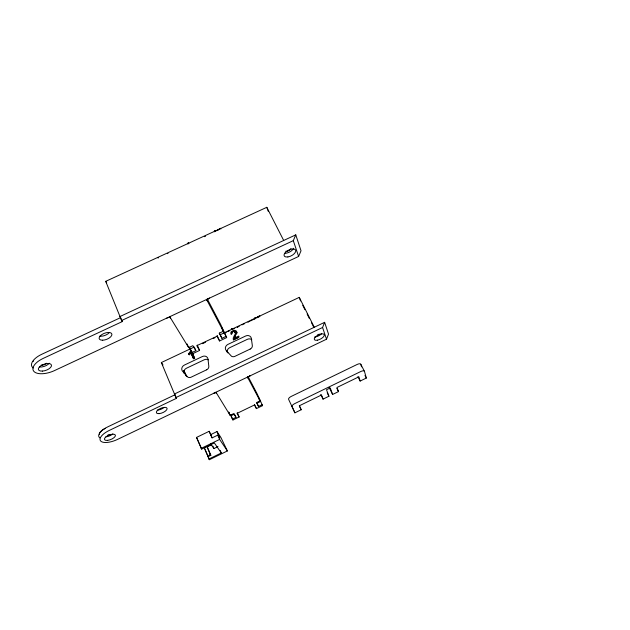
<?xml version="1.0" encoding="UTF-8"?>
<svg xmlns="http://www.w3.org/2000/svg" width="630" height="630" viewBox="0 0 630 630"><rect width="100%" height="100%" fill="white"/><g stroke="black" fill="none" stroke-linecap="round" stroke-linejoin="round"><path stroke-width="0.94" d="M233.722 340.129L236.085 333.616L235.029 331.419L233.832 331.104L232.478 331.75A1.662 1.465 -27.4 0 0 231.958 332.971L232.131 333.68L230.982 334.097L230.816 333.01A2.536 2.236 -27.4 0 1 231.36 331.593L233.982 330.151L236.242 330.97A2.89 2.544 -27.4 0 1 236.699 332.396L234.391 338.113L234.966 339.224L238.384 337.609M256.93 317.851L257.205 317.378M191.055 350.264L188.661 353.769L189.063 354.698L190.725 352.509L193.678 358.864M190.355 350.595L191.024 351.69L190.52 353.186M326.521 339.208L328.529 334.128L324.631 322.324L174.478 393.986L176.502 398.302L109.289 430.416A14.238 5.78 -22.1 0 0 100.666 441.024A14.238 5.78 -22.1 0 0 117.526 439.417L326.521 339.208L322.568 327.49L324.631 322.324M119.991 316.536L122.338 321.56L43.312 358.344A16.742 7.796 -19.8 0 0 33.933 371.448A16.742 7.796 -19.8 0 0 54.519 370.582L298.62 256.449L301.022 250.772L295.769 234.856L119.984 316.52M298.62 256.449L293.296 240.652L295.769 234.856M216.61 230.777L220.516 228.265L220.87 229.005M191.087 354.147L191.394 353.603M247.984 322.332L248.448 321.828M256.15 317.898L259.529 315.772L259.843 316.433L258.347 317.142M190 354.029L189.331 354.855L188.661 353.769M202.545 343.681L203.128 343.208M205.089 342.5L205.6 342.051M243.708 324.245L244.227 323.796M250.606 320.985L251.134 320.528M210.444 434.747L216.988 431.574L220.823 437.338L227.383 450.946L209.412 459.703L204.396 448.269L206.057 446.473M206.963 446.717L210.168 454.301L207.931 456.695L210.861 455.269L207.309 446.859L211.585 444.78M217.846 230.178L218.303 229.832M232.793 331.971L231.934 332.719A2.528 2.229 -27.5 0 0 231.391 334.136M213.263 338.609L213.822 338.216M257.607 317.087L258.221 316.772M248.677 321.678L249.7 321.292M214.153 338.011L214.964 337.633M167.596 253.654L168.013 253.441M254.552 318.914L255.008 318.701M323.072 399.113L328.931 396.238L326.505 389.726L330.238 387.938L332.616 394.467L338.475 391.616L337.018 387.45L358.887 376.819L360.147 381.063L366.337 378.055L364.439 371.322L360.801 364.282A3.67 1.433 -27.6 0 0 357.1 364.479L291.336 396.364A3.725 1.449 -26.1 0 0 288.595 399.31L294.911 412.823L301.203 409.76L299.407 405.736L321.481 395.01L323.072 399.113L320.764 394.396M208.916 459.018L221.295 452.986L220.216 450.458M216.988 431.574L219.815 438.149L217.791 435.125L212.026 437.913L209.199 431.29L196.536 437.417L201.663 449.111L214.365 442.945L221.295 452.986M201.135 448.395L219.634 439.417L227.383 450.946M210.538 443.733L213.924 448.56L217.988 446.583M215.972 392.214L230.115 415.335L233.722 413.595L235.99 417.359L232.415 419.092L230.966 415.792L234.533 414.067M258.536 406.452L257.048 403.184L260.592 401.475L258.544 397.585L260.048 400.869L256.465 402.601L258.536 406.452L262.088 404.736L262.568 405.649L256.426 408.618L254.441 404.972L237.006 413.406L239.132 416.989L232.958 419.974L232.415 419.092M247.511 377.094L250.023 375.889A2.78 1.158 -25.2 0 0 248.047 378.126L247.511 377.094L260.048 400.869M175.014 394.75L107.911 426.786A14.214 5.812 -22 0 0 99.879 437.881M190.725 348.673L161.359 362.549L175.959 397.538L322.568 327.49M169.754 316.701L188.693 347.65L192.867 345.673L195.875 350.674L191.74 352.635L188.614 346.453M226.044 336.396L221.681 327.632L223.343 331.278L219.201 333.238L221.941 338.341L226.044 336.396L226.674 337.601L219.586 340.964L216.956 336.136M232.108 328.584L231.352 328.939L231.659 329.608L232.415 329.254L232.108 328.584L232.549 329.459M255.095 317.851L254.402 318.615L255.095 317.851L255.41 318.512M217.413 336.058L196.78 345.673L199.6 350.422L192.457 353.8L191.74 352.635M223.642 333.113L299.266 297.368L314.291 327.253M190.142 348.957L194.268 347.012M219.382 333.002L220.295 334.711L224.39 332.774M226.17 332.372L225.571 333.026M252.748 319.812L253.504 319.449M191.024 351.69L191.717 351.359M234.391 338.113L238.675 336.081L239.101 336.995L233.32 339.735C232.25 336.774 236.778 334.207 235.029 331.419M206.577 299.486L209.507 298.116A3.229 1.551 -24.3 0 0 207.302 300.872L206.577 299.486L223.343 331.278M120.724 317.575L41.848 354.241A16.703 7.836 -19.8 0 0 33.256 368.038M283.689 240.447L266.797 207.309L105.706 281.342L121.614 320.528L293.296 240.652M214.562 231.556L214.342 231.076L215.342 230.619L215.688 231.352L215.232 231.564M204.608 236.691L205.49 236.289M228.934 331.002L229.375 330.813A1.984 0.898 -24.8 0 1 229.785 330.679M251.496 320.331L252.165 320.103M203.395 343.066L204.561 342.767M242.046 324.796L242.794 324.552M233.368 331.656L235.108 331.254L236.809 332.097A2.882 2.544 -27.4 0 1 237.219 332.994M158.036 258.009L158.445 257.851M234.407 332.231L235.951 333.01M196.536 437.417L201.663 449.111M204.396 448.269L204.9 448.969M210.168 454.301L210.861 455.269M121.614 320.528L122.338 321.56M175.959 397.538L176.502 398.302M105.706 281.342L106.69 282.783M161.359 362.549L163.005 364.943M209.199 431.29L212.184 437.826M229.58 413.524L228.659 412.012L230.115 415.335M207.514 299.392L220.657 324.403L226.674 337.601M248.118 376.63L257.119 393.758L262.568 405.649M364.983 375.441L366.337 378.055M357.911 376.701L360.147 381.063M234.494 331.144L235.061 332.278M302.746 305.298L304.944 309.669M307.141 314.047L309.338 318.426M311.535 322.796L313.74 327.175M336.822 388.293L338.475 391.616M329.128 387.418L332.616 394.467M327.19 392.71L328.931 396.238M299.313 405.799L301.203 409.76M214.342 231.076L214.688 231.816M254.236 318.252L254.717 319.276M294.911 412.823L292.005 406.531A3.741 1.433 -26.2 0 1 294.769 403.594L360.738 371.543A3.678 1.41 -27.6 0 1 364.439 371.322M215.342 230.619L215.562 231.1M254.489 404.365L256.426 408.618M220.295 334.711L221.941 338.341M227.06 351.123L227.863 352.91M217.192 335.664L219.586 340.964M237.234 412.705L239.132 416.989M234.895 414.894L235.99 417.359M230.69 414.823L232.958 419.974M197.261 345.09L199.6 350.422M194.591 347.744L195.875 350.674M192.103 352.233L194.764 358.352M191.433 351.138L194.481 358.147L193.394 358.659L190.725 352.509M189.748 347.563L192.457 353.8M187.086 343.948L188.693 347.65M217.791 435.125L219.634 439.417M186.787 376.638L183.842 370.566L186.165 375.992M212.885 446.111L213.924 448.56M205.278 449.867L209.412 459.703M266.797 207.309L268.23 211.294M299.266 297.368L300.541 300.919M360.801 364.282L361.525 366.833M166.793 318.087A3.268 1.559 -23.1 0 1 170.572 318.048M293.643 248.259A6.402 3.166 -26.8 0 1 284.673 253.323M290.942 248.377A3.205 1.583 -26.8 0 1 290.784 248.882M290.43 249.401A3.205 1.583 -26.8 0 1 285.768 251.213M49.305 363.211A6.891 3.221 -19.7 0 1 39.596 367.022M46.4 363.234A3.449 1.614 -19.7 0 1 41.147 365.077M33.099 361.502A10.324 4.851 -19.6 0 1 33.689 360.604M109.368 332.608A6.765 3.244 -21.2 0 1 99.753 336.152M213.436 393.435A2.811 1.158 -24.4 0 1 216.578 393.214M251.795 339.735A4.189 3.725 -27.1 0 0 247.346 339.326L229.666 347.721A4.213 3.725 -28.9 0 0 227.241 352.461M208.302 359.856A4.245 3.733 -31.4 0 0 204.301 359.761L186.441 368.243A4.268 3.741 -33 0 0 183.913 373.055M239.211 326.332A1.977 0.898 -25 0 0 238.408 326.537L237.549 326.946A1.961 0.89 -25 0 0 237.187 327.183M237.62 327.316A1.126 0.512 -25 0 1 237.849 327.159M234.368 328.521A1.945 0.882 -24.9 0 1 234.738 328.458M233.029 329.104A2.26 1.024 -24.9 0 1 233.596 328.789M227.847 331.703A1.961 0.89 -24.8 0 1 228.509 331.223M321.67 333.624A5.52 2.355 -27 0 1 314.654 336.979M319.19 334.097A2.764 1.173 -27 0 1 318.63 334.498M318 334.845A2.764 1.173 -27 0 1 317.347 335.113M112.849 433.897A5.867 2.394 -21.9 0 1 105.84 436.803M109.699 434.495A2.929 1.197 -21.9 0 1 108.872 434.865M108.439 435.015A2.929 1.197 -21.9 0 1 107.596 435.212M99.445 434.401A8.788 3.599 -21.9 0 1 105.493 428.298M164.194 407.39A5.772 2.402 -23.1 0 1 157.248 410.122M206.624 369.81L191.118 377.189A3.575 3.142 -33.1 0 1 187.709 377.047L182.346 370.975A4.292 3.756 -32.8 0 1 184.393 365.061L202.38 356.525A4.268 3.756 -31.2 0 1 207.955 358.816L208.814 366.203A3.559 3.142 -31.7 0 1 206.624 369.81M250.212 349.051L234.872 356.359A3.528 3.134 -29 0 1 231.462 356.218L225.989 350.248A4.237 3.748 -28.8 0 1 227.91 344.413L245.708 335.979A4.221 3.741 -27 0 1 251.323 338.223L252.323 345.5A3.52 3.126 -27.4 0 1 250.212 349.051M188.496 242.778L187.614 243.188L187.953 243.928L188.843 243.526L188.496 242.778M287.878 256.953A6.418 3.158 -26.9 0 0 295.706 250.307A6.418 3.158 -26.9 0 0 286.107 251.74A6.418 3.158 -26.9 0 0 287.878 256.953M42.493 371.094A6.906 3.205 -19.7 0 0 51.439 365.03A6.906 3.205 -19.7 0 0 40.824 365.794A6.906 3.205 -19.7 0 0 42.493 371.094M102.659 340.216A6.772 3.237 -21.3 0 0 111.912 334.246A6.772 3.237 -21.3 0 0 101.95 334.53A6.772 3.237 -21.3 0 0 102.659 340.216M317.449 340.184A5.528 2.339 -27 0 0 324.269 334.688A5.528 2.339 -27 0 0 316.134 336.318A5.528 2.339 -27 0 0 317.449 340.184M107.667 440.362A5.875 2.378 -22 0 0 115.416 435.243A5.875 2.378 -22 0 0 106.698 436.314A5.875 2.378 -22 0 0 107.667 440.362M159.13 413.642A5.788 2.394 -23.1 0 0 167.123 408.587A5.788 2.394 -23.1 0 0 158.91 409.279A5.788 2.394 -23.1 0 0 159.13 413.642"/></g></svg>
